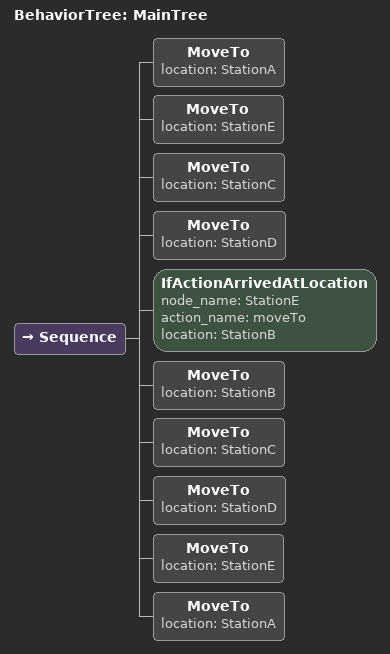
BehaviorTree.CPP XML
<root main_tree_to_execute = "MainTree">
    <BehaviorTree ID="MainTree">
        <Sequence>
            <MoveTo location="StationA"/>
            <MoveTo location="StationE"/>
            <MoveTo location="StationC"/>
            <MoveTo location="StationD"/>
            <IfActionArrivedAtLocation node_name="StationE" action_name="moveTo" location="StationB"/>
            <MoveTo location="StationB"/>
            <MoveTo location="StationC"/>
            <MoveTo location="StationD"/>
            <MoveTo location="StationE"/>
            <MoveTo location="StationA"/>
        </Sequence>
    </BehaviorTree>
</root>
